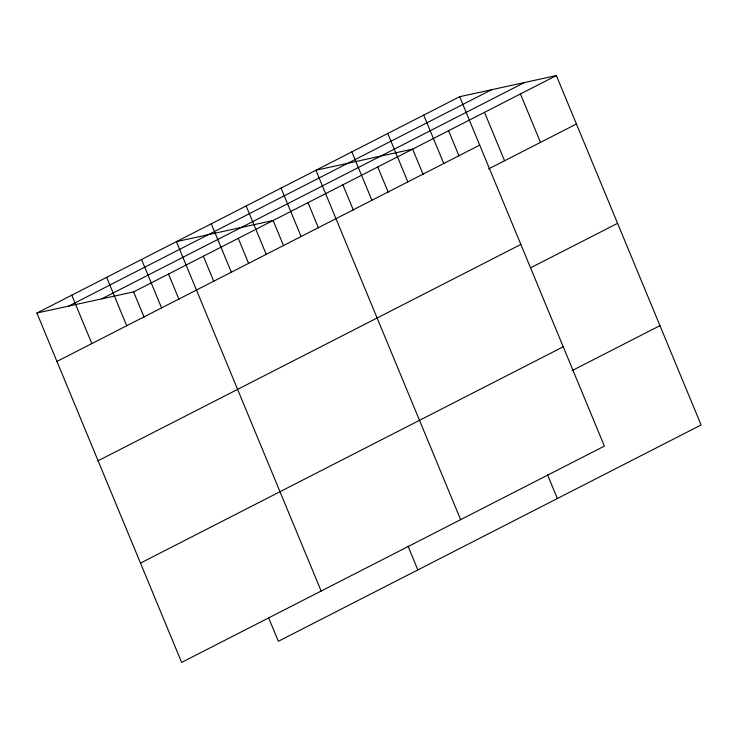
<?xml version="1.0" encoding="UTF-8"?>
<svg xmlns="http://www.w3.org/2000/svg" width="738" height="738" viewBox="0 0 738 738"><rect width="100%" height="100%" fill="white"/><g stroke="black" fill="none" stroke-linecap="round" stroke-linejoin="round"><path stroke-width="1.11" d="M459.654 96.706L604.376 446.112L181.631 662.429L36.9 313.023L459.654 96.706L556.369 75.571L701.1 424.977L278.346 641.294L268.494 617.494M68.819 306.049L491.573 89.732M101.706 298.862L524.45 82.545M36.9 313.023L133.624 291.888L556.369 75.571M56.955 361.435L479.709 145.118M488.584 168.937L576.424 123.984M98.099 460.761L520.844 244.453M530.733 267.746L617.568 223.319M140.488 563.103L563.232 346.786M572.116 370.596L659.957 325.652M520.438 93.957L540.493 142.379M484.506 112.342L504.561 160.764M448.566 130.737L459.036 155.995M423.713 115.091L443.769 163.513M423.095 174.38L412.634 149.122L315.919 170.257L460.641 519.663M547.504 474.728L557.365 498.528M387.782 133.477L407.837 181.899M377.755 166.963L388.225 192.221M351.851 151.871L371.906 200.284M342.884 184.814L353.345 210.072M308.004 202.655L318.465 227.922M281.04 188.098L301.095 236.52M283.595 245.763L273.125 220.505L176.41 241.64L321.141 591.046M408.003 546.111L417.856 569.911M246.16 205.948L266.215 254.361M238.254 238.346L248.715 263.614M211.28 223.789L231.335 272.211M203.374 256.197L213.835 281.455M168.495 274.038L178.965 299.305M141.53 259.481L161.585 307.903M133.624 291.888L144.085 317.146M106.65 277.331L126.705 325.744M71.78 295.172L91.835 343.594"/></g></svg>
